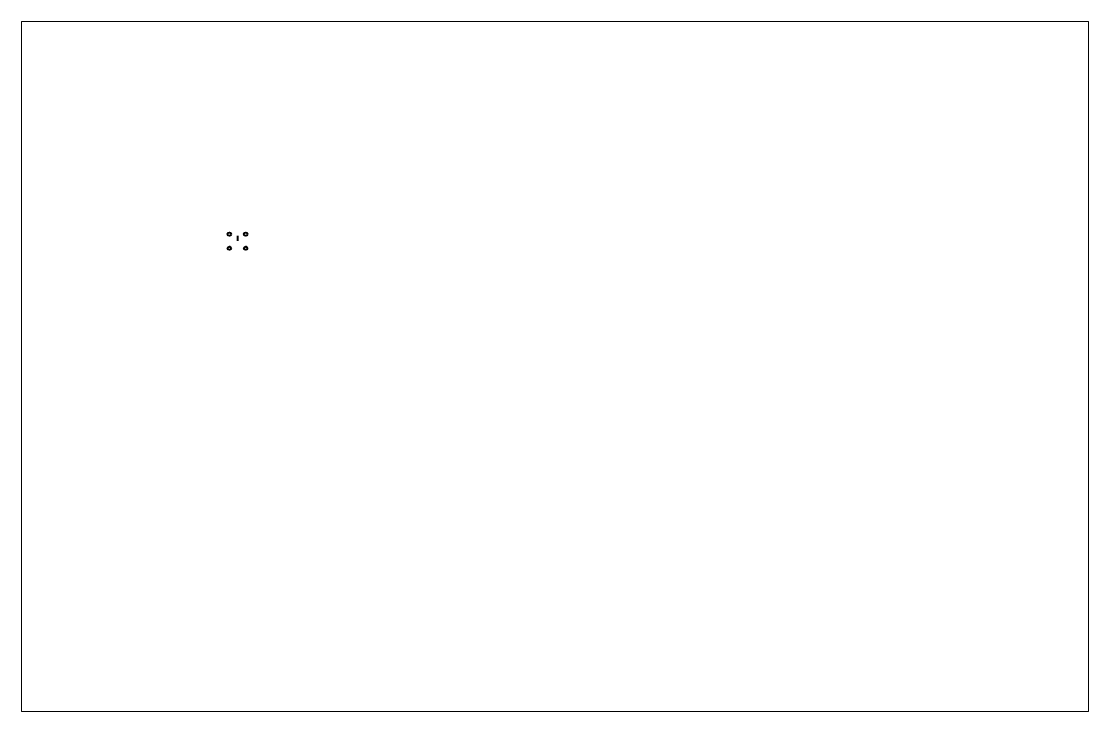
# Paper-space layout 'Sheet1' of a CAD drawing. Header units: inches. Extents: x 0 to 17, y 0 to 11.
# The model-space entities are those that its viewports show. They can reach past a viewport. Long polylines and large blocks are cut down to what shows.
import ezdxf

# ---------------------------------------------------------------- set-up
doc = ezdxf.new("R2010")
doc.units = ezdxf.units.IN
doc.header["$LTSCALE"] = 0.5
doc.header["$MEASUREMENT"] = 0
doc.layers.add('ModelSketch_Visible', color=7, linetype='Continuous', lineweight=40)

msp = doc.modelspace()

# ---------------------------------------------------------------- linework, layer by layer
at = {"layer": 'ModelSketch_Visible'}
msp.add_line((5.965, 7.584), (5.965, 7.505), dxfattribs=at)
for centre in [(5.835, 7.609), (6.095, 7.609), (5.835, 7.384), (6.095, 7.384)]:
    msp.add_circle(centre, 0.0275, dxfattribs=at)

psp = doc.layouts.new('Sheet1')

# ---------------------------------------------------------------- viewports
at = {"layer": '0', "view_target_point": (11.022, 5.5)}
psp.add_viewport(center=(8.5, 5.5), size=(17, 11), view_center_point=(0, 0), view_height=11, dxfattribs=at)

doc.saveas('drawing.dxf')
